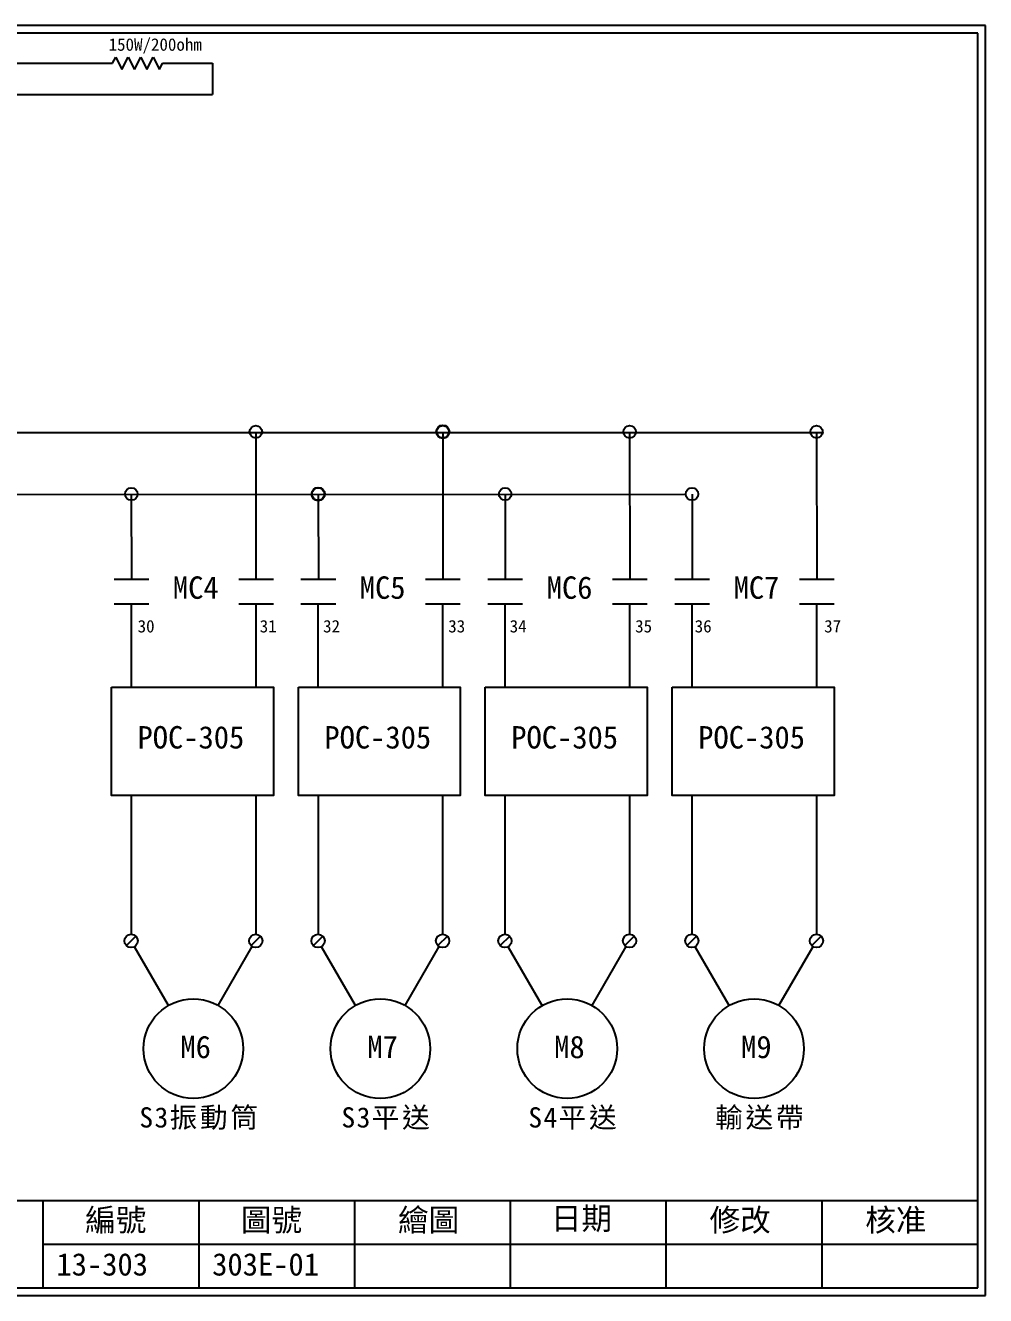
# Model space of a CAD drawing. Extents: x 10 to 297, y 3 to 207.
# Drawn here: x 142.9 to 297, y 3 to 207 of the extents above; entities that cross this region are included whole.
import ezdxf

# ---------------------------------------------------------------- set-up
doc = ezdxf.new("R2010")
doc.units = 0
doc.layers.get('0').update_dxf_attribs({"linetype": 'CONTINUOUS'})
doc.layers.add('圖框層', color=7, linetype='CONTINUOUS')
doc.layers.add('標尺寸層', color=3, linetype='CONTINUOUS')
doc.styles.add('STSL', font='KAIU.TTF')
doc.styles.add('標楷體', font='KAIU.TTF')

msp = doc.modelspace()

# ---------------------------------------------------------------- linework, layer by layer
for p, q in [((139.85, 200.89), (156.88, 200.89)), ((156.88, 200.89), (157.38, 201.89)), ((157.38, 201.89), (158.38, 199.89)), ((158.38, 199.89), (159.38, 201.89)), ((159.38, 201.89), (160.38, 199.89)), ((160.38, 199.89), (161.38, 201.89)), ((161.38, 201.89), (162.38, 199.89)), ((162.38, 199.89), (163.38, 201.89)), ((163.38, 201.89), (164.38, 199.89)), ((164.38, 199.89), (164.88, 200.89)), ((164.88, 200.89), (172.92, 200.89)), ((172.92, 200.89), (172.92, 195.89)), ((139.85, 195.89), (172.92, 195.89)), ((179.87, 141.71), (179.89, 118.06)), ((209.87, 141.71), (209.89, 118.06)), ((239.87, 141.71), (239.89, 118.06)), ((269.87, 141.71), (269.89, 118.06)), ((159.88, 131.71), (159.9, 118.06)), ((189.88, 131.71), (189.9, 118.06)), ((219.88, 131.71), (219.9, 118.06)), ((249.88, 131.71), (249.9, 118.06)), ((159.84, 114.09), (159.84, 108.23)), ((179.84, 114.09), (179.84, 108.23)), ((189.84, 114.09), (189.84, 108.23)), ((209.84, 114.09), (209.84, 108.23)), ((219.84, 114.09), (219.84, 108.23)), ((239.84, 114.09), (239.84, 108.23)), ((249.84, 114.09), (249.84, 108.23)), ((269.84, 114.09), (269.84, 108.23)), ((159.84, 108.23), (159.84, 100.69)), ((179.84, 108.23), (179.84, 100.69)), ((189.84, 108.23), (189.84, 100.69)), ((209.84, 108.23), (209.84, 100.69)), ((219.84, 108.23), (219.84, 100.69)), ((239.84, 108.23), (239.84, 100.69)), ((249.84, 108.23), (249.84, 100.69)), ((269.84, 108.23), (269.84, 100.69)), ((159.85, 83.32), (159.85, 61.02)), ((179.85, 83.32), (179.85, 61.02)), ((189.85, 83.32), (189.85, 61.02)), ((209.85, 83.32), (209.85, 61.02)), ((219.85, 83.32), (219.85, 61.02)), ((239.85, 83.32), (239.85, 61.02)), ((249.85, 83.32), (249.85, 61.02)), ((269.85, 83.32), (269.85, 61.02)), ((160.61, 60.71), (159.1, 59.2)), ((180.61, 60.71), (179.1, 59.2)), ((190.61, 60.71), (189.1, 59.2)), ((210.61, 60.71), (209.1, 59.2)), ((220.61, 60.71), (219.1, 59.2)), ((240.61, 60.71), (239.1, 59.2)), ((250.61, 60.71), (249.1, 59.2)), ((270.61, 60.71), (269.1, 59.2)), ((165.84, 49.58), (160.39, 59.03)), ((173.84, 49.58), (179.3, 59.04)), ((195.84, 49.58), (190.39, 59.03)), ((203.84, 49.58), (209.3, 59.04)), ((225.84, 49.58), (220.39, 59.03)), ((233.84, 49.58), (239.3, 59.04)), ((255.84, 49.58), (250.39, 59.03)), ((263.84, 49.58), (269.3, 59.04))]:
    msp.add_line(p, q)
for centre, radius in [((209.88, 141.71), 1.07), ((189.88, 131.71), 1.07), ((159.85, 59.95), 1.07), ((179.85, 59.95), 1.07), ((189.85, 59.95), 1.07), ((209.85, 59.95), 1.07), ((219.85, 59.95), 1.07), ((239.85, 59.95), 1.07), ((249.85, 59.95), 1.07), ((269.85, 59.95), 1.07), ((169.84, 42.65), 8), ((199.84, 42.65), 8), ((229.84, 42.65), 8), ((259.84, 42.65), 8)]:
    msp.add_circle(centre, radius)
at = {"layer": '圖框層', "color": 7}
for p, q in [((297, 206.97), (10, 206.97)), ((297, 3), (297, 206.97)), ((295.75, 205.72), (11.25, 205.72)), ((295.75, 4.25), (295.75, 205.72)), ((11.25, 18.25), (295.75, 18.25)), ((145.75, 4.25), (145.75, 18.25)), ((170.75, 4.25), (170.75, 18.25)), ((195.75, 4.25), (195.75, 18.25)), ((220.75, 4.25), (220.75, 18.25)), ((245.75, 4.25), (245.75, 18.25)), ((270.75, 4.25), (270.75, 18.25)), ((145.75, 11.25), (295.75, 11.25)), ((11.25, 4.25), (295.75, 4.25)), ((10, 3), (297, 3))]:
    msp.add_line(p, q, dxfattribs=at)
at = {"layer": '標尺寸層', "color": 7}
for p, q in [((42.11, 141.57), (270.87, 141.62)), ((22.23, 131.57), (248.88, 131.71)), ((157.11, 118.06), (162.68, 118.06)), ((177.11, 118.06), (182.68, 118.06)), ((187.11, 118.06), (192.68, 118.06)), ((207.11, 118.06), (212.68, 118.06)), ((217.11, 118.06), (222.68, 118.06)), ((237.11, 118.06), (242.68, 118.06)), ((247.11, 118.06), (252.68, 118.06)), ((267.11, 118.06), (272.68, 118.06)), ((157.11, 114.09), (162.68, 114.09)), ((159.84, 114.09), (159.84, 108.23)), ((177.11, 114.09), (182.68, 114.09)), ((187.11, 114.09), (192.68, 114.09)), ((189.84, 114.09), (189.84, 108.23)), ((207.11, 114.09), (212.68, 114.09)), ((217.11, 114.09), (222.68, 114.09)), ((219.84, 114.09), (219.84, 108.23)), ((237.11, 114.09), (242.68, 114.09)), ((247.11, 114.09), (252.68, 114.09)), ((249.84, 114.09), (249.84, 108.23)), ((267.11, 114.09), (272.68, 114.09))]:
    msp.add_line(p, q, dxfattribs=at)
for points in [[(156.69, 100.69), (182.69, 100.69), (182.69, 83.32), (156.69, 83.32)], [(186.69, 100.69), (212.69, 100.69), (212.69, 83.32), (186.69, 83.32)], [(216.69, 100.69), (242.69, 100.69), (242.69, 83.32), (216.69, 83.32)], [(246.69, 100.69), (272.69, 100.69), (272.69, 83.32), (246.69, 83.32)]]:
    msp.add_lwpolyline(points, close=True, dxfattribs=at)
for centre in [(179.87, 141.71), (209.87, 141.71), (239.87, 141.71), (269.87, 141.71), (159.88, 131.71), (189.88, 131.71), (219.88, 131.71), (249.88, 131.71)]:
    msp.add_circle(centre, 1, dxfattribs=at)

# ---------------------------------------------------------------- texts
at = {"color": 0, "char_height": 3.25, "width": 24.1454, "attachment_point": 2, "style": '標楷體'}
for s, insert in [('{\\T1.1;S3振動筒}', (170.91, 33.24)), ('{\\T1.1;S3平送}', (200.91, 33.24)), ('{\\T1.1;S4平送}', (230.91, 33.24)), ('{\\T1.1;輸送帶}', (260.91, 33.24))]:
    msp.add_mtext(s, dxfattribs=dict(at, insert=insert))
at = {"layer": '圖框層', "color": 4, "style": 'STSL'}
for s, height, p in [('150W/200ohm', 2, (156.23, 202.9)), ('MC4', 3.6, (166.55, 114.89)), ('MC5', 3.6, (196.55, 114.89)), ('MC6', 3.6, (226.55, 114.89)), ('MC7', 3.6, (256.55, 114.89)), ('30', 2, (160.89, 109.49)), ('31', 2, (180.49, 109.49)), ('32', 2, (190.66, 109.49)), ('33', 2, (210.75, 109.49)), ('34', 2, (220.61, 109.49)), ('35', 2, (240.75, 109.49)), ('36', 2, (250.31, 109.49)), ('37', 2, (271.09, 109.49)), ('POC-305', 3.6, (160.87, 90.85)), ('POC-305', 3.6, (190.87, 90.85)), ('POC-305', 3.6, (220.87, 90.85)), ('POC-305', 3.6, (250.87, 90.85)), ('M6', 3.6, (167.76, 41.13)), ('M7', 3.6, (197.76, 41.13)), ('M8', 3.6, (227.76, 41.13)), ('M9', 3.6, (257.76, 41.13)), ('編號', 3.6, (152.47, 13.34)), ('圖號', 3.6, (177.47, 13.34)), ('繪圖', 3.6, (202.69, 13.34)), ('日期', 3.6, (227.22, 13.59)), ('修改', 3.6, (252.69, 13.34)), ('核准', 3.6, (277.69, 13.34)), ('13-303', 3.6, (147.86, 6.22)), ('303E-01', 3.6, (172.86, 6.22))]:
    msp.add_text(s, height=height, dxfattribs=at).set_placement(p)

doc.saveas('drawing.dxf')
